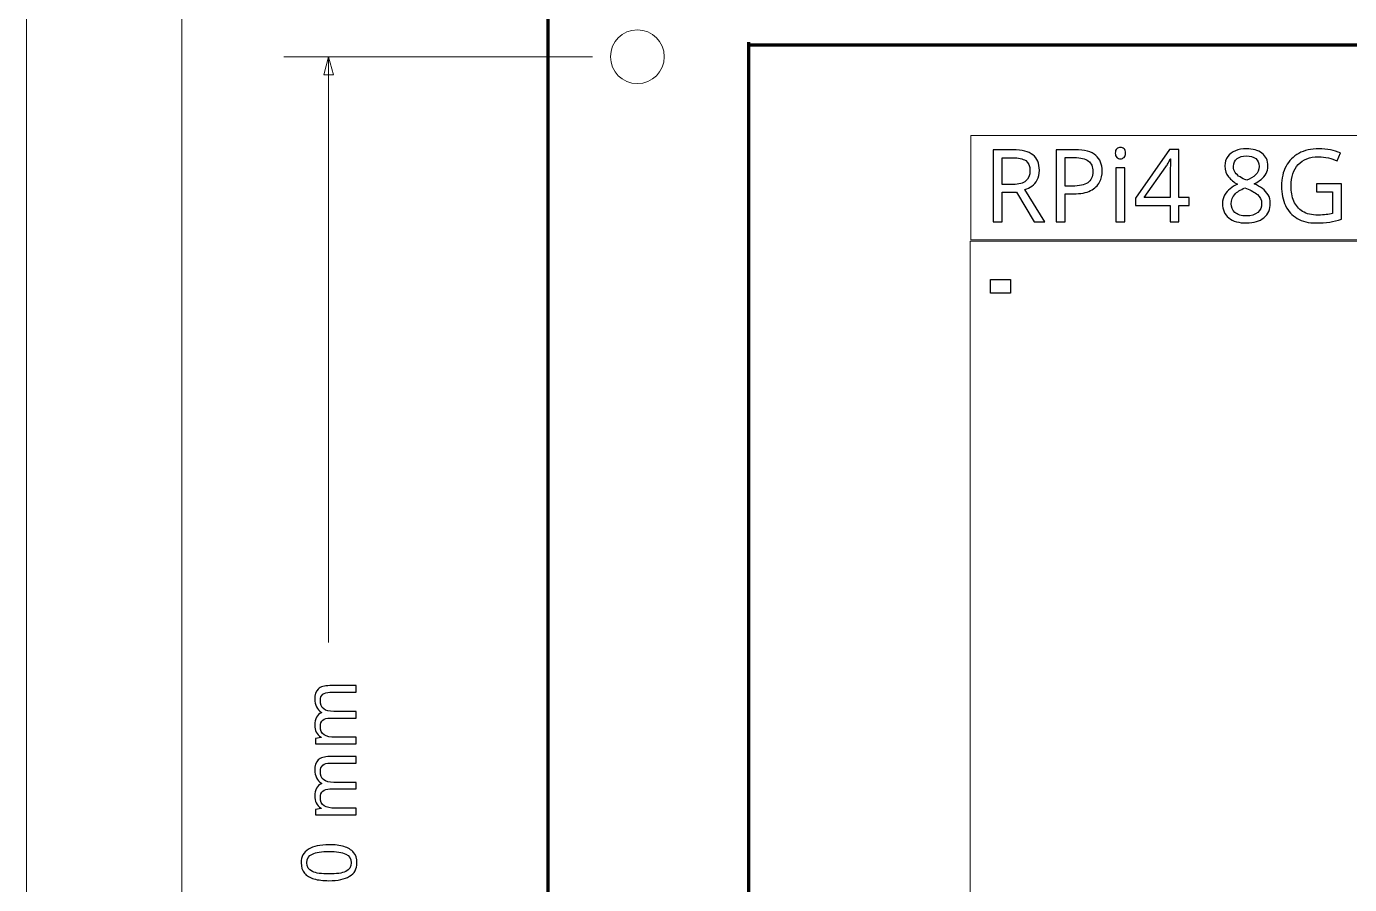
# Model space of a CAD drawing. Header units: inches. Extents: x -6.7 to 20.3, y -5.6 to 12.6.
# Drawn here: x -6.589 to -3.68, y 4.646 to 6.531 of the extents above; entities that cross this region are included whole.
import ezdxf
from ezdxf.lldxf.tags import DXFTag

# ---------------------------------------------------------------- set-up
doc = ezdxf.new("R2010")
doc.units = ezdxf.units.IN
doc.header["$MEASUREMENT"] = 0
doc.header["$XCLIPFRAME"] = 2
doc.layers.add('Layer 1', color=7, linetype='Continuous')
tags = doc.linetypes.add('New Line1', pattern=[1.5, 1, -0.5]).pattern_tags.tags
tags[6:7] = [DXFTag(74, 4), DXFTag(75, 0), DXFTag(340, '0'), DXFTag(46, 1.0), DXFTag(50, 0.0), DXFTag(44, 0.0), DXFTag(45, 0.0)]
tags[4:5] = [DXFTag(74, 4), DXFTag(75, 0), DXFTag(340, '0'), DXFTag(46, 1.0), DXFTag(50, 0.0), DXFTag(44, 0.0), DXFTag(45, 0.0)]
tags = doc.linetypes.add('New Line4', pattern=[1.5, 1, -0.5]).pattern_tags.tags
tags[6:7] = [DXFTag(74, 4), DXFTag(75, 0), DXFTag(340, '0'), DXFTag(46, 1.0), DXFTag(50, 0.0), DXFTag(44, 0.0), DXFTag(45, 0.0)]
tags[4:5] = [DXFTag(74, 4), DXFTag(75, 0), DXFTag(340, '0'), DXFTag(46, 1.0), DXFTag(50, 0.0), DXFTag(44, 0.0), DXFTag(45, 0.0)]
picture_1 = doc.add_image_def('image6.jpg', size_in_pixel=(229, 154))

msp = doc.modelspace()

# ---------------------------------------------------------------- linework, layer by layer
at = {"layer": 'Layer 1', "color": 250, "linetype": 'New Line1', "lineweight": 18}
msp.add_lwpolyline([(-6.247, -1.0532), (6.3515, -1.0532), (6.3515, 12.5881), (-6.247, 12.5881), (-6.247, -1.0532)], close=True, dxfattribs=at)
at = {"layer": 'Layer 1', "color": 250, "lineweight": 70}
msp.add_lwpolyline([(-5.4427, -0.8147), (5.5809, -0.8147), (5.5809, 6.6656), (-5.4427, 6.6656), (-5.4427, -0.8147)], close=True, dxfattribs=at)
at = {"layer": 'Layer 1', "color": 114, "linetype": 'New Line4', "lineweight": 18}
msp.add_lwpolyline([(-4.5128, 6.0625), (-1.1273, 6.0625), (-1.1273, 6.2918), (-4.5128, 6.2918), (-4.5128, 6.0625)], close=True, dxfattribs=at)
at = {"layer": 'Layer 1', "color": 250, "lineweight": 18}
msp.add_lwpolyline([(-4.5146, 3.8157), (-1.1287, 3.8157), (-1.1287, 6.0598), (-4.5146, 6.0598), (-4.5146, 3.8157)], close=True, dxfattribs=at)
msp.add_ellipse((-5.2459, 6.4648), major_axis=(0, 0.0591), ratio=1, dxfattribs=at)
at = {"layer": 'Layer 1', "color": 144, "lineweight": 9}
for points in [[(-5.4427, -0.7163), (-5.4427, -0.7163), (-5.4427, 7.1162), (-5.4427, 7.1162)], [(-6.5887, 6.6656), (-6.5887, 6.6656), (-6.5887, 3.4591), (-6.5887, 3.4591)], [(-5.3443, 6.4648), (-5.3443, 6.4648), (-6.0229, 6.4648), (-6.0229, 6.4648)], [(-5.9245, 5.1777), (-5.9245, 5.1777), (-5.9245, 6.4648), (-5.9245, 6.4648)]]:
    msp.add_open_spline(points, degree=3, dxfattribs=at)
at = {"layer": 'Layer 1', "color": 142, "lineweight": 211}
for points in [[(-5.0006, 3.5416), (-5.0006, 3.5416), (-5.0006, 6.4969), (-5.0006, 6.4969)], [(-5.0006, 6.4912), (-5.0006, 6.4912), (-0.1111, 6.4912), (-0.1111, 6.4912)]]:
    msp.add_open_spline(points, degree=3, dxfattribs=at)
at = {"layer": 'Layer 1', "color": 144, "lineweight": 9}
msp.add_open_spline([(-5.9137, 6.4248), (-5.9137, 6.4248), (-5.9245, 6.4648), (-5.9245, 6.4648), (-5.9245, 6.4648), (-5.9352, 6.4248), (-5.9352, 6.4248), (-5.9352, 6.4248), (-5.9137, 6.4248), (-5.9137, 6.4248)], degree=3, knots=[0, 0, 0, 0, 0.333333, 0.333333, 0.333333, 0.666667, 0.666667, 0.666667, 1, 1, 1, 1], dxfattribs=at)
at = {"layer": 'Layer 1', "color": 250}
for points, knots in [([(-4.42, 6.2603), (-4.4003, 6.2603), (-4.3858, 6.2565), (-4.3764, 6.249), (-4.3669, 6.2416), (-4.3622, 6.2303), (-4.3622, 6.2152), (-4.3622, 6.2067), (-4.3638, 6.1997), (-4.3669, 6.194), (-4.37, 6.1884), (-4.374, 6.1839), (-4.3788, 6.1806), (-4.3836, 6.1773), (-4.3887, 6.1746), (-4.394, 6.1727), (-4.394, 6.1727), (-4.3505, 6.1016), (-4.3505, 6.1016), (-4.3505, 6.1016), (-4.3738, 6.1016), (-4.3738, 6.1016), (-4.3738, 6.1016), (-4.4122, 6.1672), (-4.4122, 6.1672), (-4.4122, 6.1672), (-4.4438, 6.1672), (-4.4438, 6.1672), (-4.4438, 6.1672), (-4.4438, 6.1016), (-4.4438, 6.1016), (-4.4438, 6.1016), (-4.4638, 6.1016), (-4.4638, 6.1016), (-4.4638, 6.1016), (-4.4638, 6.2603), (-4.4638, 6.2603), (-4.4638, 6.2603), (-4.42, 6.2603), (-4.42, 6.2603)], [0, 0, 0, 0, 0.076923, 0.076923, 0.076923, 0.153846, 0.153846, 0.153846, 0.230769, 0.230769, 0.230769, 0.307692, 0.307692, 0.307692, 0.384615, 0.384615, 0.384615, 0.461538, 0.461538, 0.461538, 0.538462, 0.538462, 0.538462, 0.615385, 0.615385, 0.615385, 0.692308, 0.692308, 0.692308, 0.769231, 0.769231, 0.769231, 0.846154, 0.846154, 0.846154, 0.923077, 0.923077, 0.923077, 1, 1, 1, 1]), ([(-4.2836, 6.2603), (-4.2628, 6.2603), (-4.2477, 6.2562), (-4.2382, 6.248), (-4.2288, 6.2399), (-4.224, 6.2284), (-4.224, 6.2136), (-4.224, 6.2049), (-4.226, 6.1967), (-4.2299, 6.189), (-4.2338, 6.1814), (-4.2404, 6.1752), (-4.2497, 6.1705), (-4.2589, 6.1657), (-4.2715, 6.1634), (-4.2874, 6.1634), (-4.2874, 6.1634), (-4.3056, 6.1634), (-4.3056, 6.1634), (-4.3056, 6.1634), (-4.3056, 6.1016), (-4.3056, 6.1016), (-4.3056, 6.1016), (-4.3256, 6.1016), (-4.3256, 6.1016), (-4.3256, 6.1016), (-4.3256, 6.2603), (-4.3256, 6.2603), (-4.3256, 6.2603), (-4.2836, 6.2603), (-4.2836, 6.2603)], [0, 0, 0, 0, 0.1, 0.1, 0.1, 0.2, 0.2, 0.2, 0.3, 0.3, 0.3, 0.4, 0.4, 0.4, 0.5, 0.5, 0.5, 0.6, 0.6, 0.6, 0.7, 0.7, 0.7, 0.8, 0.8, 0.8, 0.9, 0.9, 0.9, 1, 1, 1, 1]), ([(-4.1838, 6.2654), (-4.1808, 6.2654), (-4.1782, 6.2644), (-4.1759, 6.2624), (-4.1736, 6.2604), (-4.1725, 6.2572), (-4.1725, 6.2529), (-4.1725, 6.2488), (-4.1736, 6.2457), (-4.1759, 6.2436), (-4.1782, 6.2415), (-4.1808, 6.2405), (-4.1838, 6.2405), (-4.1871, 6.2405), (-4.1898, 6.2415), (-4.192, 6.2436), (-4.1942, 6.2457), (-4.1954, 6.2488), (-4.1954, 6.2529), (-4.1954, 6.2572), (-4.1942, 6.2604), (-4.192, 6.2624), (-4.1898, 6.2644), (-4.1871, 6.2654), (-4.1838, 6.2654)], [0, 0, 0, 0, 0.125, 0.125, 0.125, 0.25, 0.25, 0.25, 0.375, 0.375, 0.375, 0.5, 0.5, 0.5, 0.625, 0.625, 0.625, 0.75, 0.75, 0.75, 0.875, 0.875, 0.875, 1, 1, 1, 1]), ([(-4.0327, 6.1376), (-4.0327, 6.1376), (-4.0558, 6.1376), (-4.0558, 6.1376), (-4.0558, 6.1376), (-4.0558, 6.1016), (-4.0558, 6.1016), (-4.0558, 6.1016), (-4.0747, 6.1016), (-4.0747, 6.1016), (-4.0747, 6.1016), (-4.0747, 6.1376), (-4.0747, 6.1376), (-4.0747, 6.1376), (-4.1507, 6.1376), (-4.1507, 6.1376), (-4.1507, 6.1376), (-4.1507, 6.1543), (-4.1507, 6.1543), (-4.1507, 6.1543), (-4.076, 6.2612), (-4.076, 6.2612), (-4.076, 6.2612), (-4.0558, 6.2612), (-4.0558, 6.2612), (-4.0558, 6.2612), (-4.0558, 6.1552), (-4.0558, 6.1552), (-4.0558, 6.1552), (-4.0327, 6.1552), (-4.0327, 6.1552), (-4.0327, 6.1552), (-4.0327, 6.1376), (-4.0327, 6.1376)], [0, 0, 0, 0, 0.090909, 0.090909, 0.090909, 0.181818, 0.181818, 0.181818, 0.272727, 0.272727, 0.272727, 0.363636, 0.363636, 0.363636, 0.454545, 0.454545, 0.454545, 0.545455, 0.545455, 0.545455, 0.636364, 0.636364, 0.636364, 0.727273, 0.727273, 0.727273, 0.818182, 0.818182, 0.818182, 0.909091, 0.909091, 0.909091, 1, 1, 1, 1]), ([(-3.9071, 6.2625), (-3.8932, 6.2625), (-3.8818, 6.2592), (-3.8729, 6.2527), (-3.864, 6.2462), (-3.8596, 6.2368), (-3.8596, 6.2245), (-3.8596, 6.2181), (-3.861, 6.2126), (-3.8637, 6.2078), (-3.8664, 6.2031), (-3.8701, 6.1989), (-3.8747, 6.1953), (-3.8793, 6.1916), (-3.8843, 6.1884), (-3.8898, 6.1856), (-3.8833, 6.1825), (-3.8774, 6.179), (-3.872, 6.175), (-3.8667, 6.1711), (-3.8624, 6.1666), (-3.8592, 6.1614), (-3.8561, 6.1562), (-3.8545, 6.15), (-3.8545, 6.1427), (-3.8545, 6.1294), (-3.8592, 6.1188), (-3.8686, 6.111), (-3.878, 6.1033), (-3.8906, 6.0994), (-3.9065, 6.0994), (-3.9235, 6.0994), (-3.9366, 6.1031), (-3.9458, 6.1106), (-3.955, 6.1181), (-3.9596, 6.1286), (-3.9596, 6.142), (-3.9596, 6.1493), (-3.9581, 6.1556), (-3.955, 6.1609), (-3.952, 6.1663), (-3.9479, 6.1709), (-3.9429, 6.1747), (-3.9379, 6.1786), (-3.9325, 6.1818), (-3.9267, 6.1845), (-3.9344, 6.1889), (-3.9409, 6.1943), (-3.9464, 6.2006), (-3.9518, 6.2069), (-3.9545, 6.2149), (-3.9545, 6.2247), (-3.9545, 6.2329), (-3.9524, 6.2397), (-3.9482, 6.2453), (-3.9441, 6.2508), (-3.9385, 6.2551), (-3.9314, 6.258), (-3.9242, 6.261), (-3.9162, 6.2625), (-3.9071, 6.2625)], [0, 0, 0, 0, 0.05, 0.05, 0.05, 0.1, 0.1, 0.1, 0.15, 0.15, 0.15, 0.2, 0.2, 0.2, 0.25, 0.25, 0.25, 0.3, 0.3, 0.3, 0.35, 0.35, 0.35, 0.4, 0.4, 0.4, 0.45, 0.45, 0.45, 0.5, 0.5, 0.5, 0.55, 0.55, 0.55, 0.6, 0.6, 0.6, 0.65, 0.65, 0.65, 0.7, 0.7, 0.7, 0.75, 0.75, 0.75, 0.8, 0.8, 0.8, 0.85, 0.85, 0.85, 0.9, 0.9, 0.9, 0.95, 0.95, 0.95, 1, 1, 1, 1]), ([(-3.7529, 6.1854), (-3.7529, 6.1854), (-3.698, 6.1854), (-3.698, 6.1854), (-3.698, 6.1854), (-3.698, 6.1076), (-3.698, 6.1076), (-3.7066, 6.1048), (-3.7153, 6.1027), (-3.724, 6.1014), (-3.7328, 6.1), (-3.7427, 6.0994), (-3.7538, 6.0994), (-3.7702, 6.0994), (-3.7841, 6.1027), (-3.7954, 6.1093), (-3.8066, 6.1159), (-3.8152, 6.1253), (-3.821, 6.1375), (-3.8269, 6.1497), (-3.8298, 6.1642), (-3.8298, 6.1809), (-3.8298, 6.1975), (-3.8265, 6.2119), (-3.82, 6.224), (-3.8135, 6.2362), (-3.8041, 6.2456), (-3.7919, 6.2524), (-3.7797, 6.2591), (-3.7649, 6.2625), (-3.7476, 6.2625), (-3.7387, 6.2625), (-3.7303, 6.2617), (-3.7224, 6.26), (-3.7144, 6.2584), (-3.7071, 6.2561), (-3.7002, 6.2532), (-3.7002, 6.2532), (-3.7078, 6.2358), (-3.7078, 6.2358), (-3.7134, 6.2383), (-3.7198, 6.2405), (-3.7268, 6.2423), (-3.7338, 6.244), (-3.7411, 6.2449), (-3.7487, 6.2449), (-3.7677, 6.2449), (-3.7824, 6.2392), (-3.793, 6.2278), (-3.8036, 6.2164), (-3.8089, 6.2008), (-3.8089, 6.1809), (-3.8089, 6.1683), (-3.8069, 6.1572), (-3.8028, 6.1475), (-3.7987, 6.1378), (-3.7923, 6.1302), (-3.7836, 6.1248), (-3.7748, 6.1194), (-3.7634, 6.1167), (-3.7491, 6.1167), (-3.7422, 6.1167), (-3.7362, 6.1171), (-3.7314, 6.1178), (-3.7265, 6.1186), (-3.722, 6.1194), (-3.718, 6.1205), (-3.718, 6.1205), (-3.718, 6.1676), (-3.718, 6.1676), (-3.718, 6.1676), (-3.7529, 6.1676), (-3.7529, 6.1676), (-3.7529, 6.1676), (-3.7529, 6.1854), (-3.7529, 6.1854)], [0, 0, 0, 0, 0.04, 0.04, 0.04, 0.08, 0.08, 0.08, 0.12, 0.12, 0.12, 0.16, 0.16, 0.16, 0.2, 0.2, 0.2, 0.24, 0.24, 0.24, 0.28, 0.28, 0.28, 0.32, 0.32, 0.32, 0.36, 0.36, 0.36, 0.4, 0.4, 0.4, 0.44, 0.44, 0.44, 0.48, 0.48, 0.48, 0.52, 0.52, 0.52, 0.56, 0.56, 0.56, 0.6, 0.6, 0.6, 0.64, 0.64, 0.64, 0.68, 0.68, 0.68, 0.72, 0.72, 0.72, 0.76, 0.76, 0.76, 0.8, 0.8, 0.8, 0.84, 0.84, 0.84, 0.88, 0.88, 0.88, 0.92, 0.92, 0.92, 0.96, 0.96, 0.96, 1, 1, 1, 1]), ([(-4.4211, 6.2429), (-4.4211, 6.2429), (-4.4438, 6.2429), (-4.4438, 6.2429), (-4.4438, 6.2429), (-4.4438, 6.184), (-4.4438, 6.184), (-4.4438, 6.184), (-4.42, 6.184), (-4.42, 6.184), (-4.4071, 6.184), (-4.3977, 6.1866), (-4.3918, 6.1917), (-4.3859, 6.1968), (-4.3829, 6.2043), (-4.3829, 6.2143), (-4.3829, 6.2246), (-4.386, 6.232), (-4.3922, 6.2364), (-4.3985, 6.2407), (-4.4081, 6.2429), (-4.4211, 6.2429)], [0, 0, 0, 0, 0.142857, 0.142857, 0.142857, 0.285714, 0.285714, 0.285714, 0.428571, 0.428571, 0.428571, 0.571429, 0.571429, 0.571429, 0.714286, 0.714286, 0.714286, 0.857143, 0.857143, 0.857143, 1, 1, 1, 1]), ([(-4.2854, 6.2432), (-4.2854, 6.2432), (-4.3056, 6.2432), (-4.3056, 6.2432), (-4.3056, 6.2432), (-4.3056, 6.1805), (-4.3056, 6.1805), (-4.3056, 6.1805), (-4.2896, 6.1805), (-4.2896, 6.1805), (-4.2745, 6.1805), (-4.2632, 6.1829), (-4.2558, 6.1878), (-4.2484, 6.1927), (-4.2447, 6.201), (-4.2447, 6.2127), (-4.2447, 6.2229), (-4.2479, 6.2306), (-4.2545, 6.2356), (-4.261, 6.2406), (-4.2713, 6.2432), (-4.2854, 6.2432)], [0, 0, 0, 0, 0.142857, 0.142857, 0.142857, 0.285714, 0.285714, 0.285714, 0.428571, 0.428571, 0.428571, 0.571429, 0.571429, 0.571429, 0.714286, 0.714286, 0.714286, 0.857143, 0.857143, 0.857143, 1, 1, 1, 1]), ([(-4.0747, 6.2052), (-4.0747, 6.2129), (-4.0745, 6.2194), (-4.0742, 6.2248), (-4.0739, 6.2302), (-4.0737, 6.2354), (-4.0736, 6.2403), (-4.0736, 6.2403), (-4.0745, 6.2403), (-4.0745, 6.2403), (-4.0756, 6.2374), (-4.0771, 6.2344), (-4.0789, 6.2312), (-4.0807, 6.2279), (-4.0824, 6.2252), (-4.084, 6.2229), (-4.084, 6.2229), (-4.1316, 6.1552), (-4.1316, 6.1552), (-4.1316, 6.1552), (-4.0747, 6.1552), (-4.0747, 6.1552), (-4.0747, 6.1552), (-4.0747, 6.2052), (-4.0747, 6.2052)], [0, 0, 0, 0, 0.125, 0.125, 0.125, 0.25, 0.25, 0.25, 0.375, 0.375, 0.375, 0.5, 0.5, 0.5, 0.625, 0.625, 0.625, 0.75, 0.75, 0.75, 0.875, 0.875, 0.875, 1, 1, 1, 1]), ([(-3.9074, 6.2467), (-3.9155, 6.2467), (-3.9222, 6.2447), (-3.9275, 6.2408), (-3.9327, 6.2369), (-3.9354, 6.2312), (-3.9354, 6.2238), (-3.9354, 6.2183), (-3.9341, 6.2137), (-3.9315, 6.21), (-3.9289, 6.2063), (-3.9254, 6.2032), (-3.9209, 6.2006), (-3.9165, 6.198), (-3.9116, 6.1955), (-3.9062, 6.1932), (-3.8985, 6.1964), (-3.8921, 6.2003), (-3.8868, 6.2049), (-3.8815, 6.2095), (-3.8789, 6.2158), (-3.8789, 6.2238), (-3.8789, 6.2312), (-3.8815, 6.2369), (-3.8867, 6.2408), (-3.8919, 6.2447), (-3.8988, 6.2467), (-3.9074, 6.2467)], [0, 0, 0, 0, 0.111111, 0.111111, 0.111111, 0.222222, 0.222222, 0.222222, 0.333333, 0.333333, 0.333333, 0.444444, 0.444444, 0.444444, 0.555556, 0.555556, 0.555556, 0.666667, 0.666667, 0.666667, 0.777778, 0.777778, 0.777778, 0.888889, 0.888889, 0.888889, 1, 1, 1, 1]), ([(-4.1742, 6.2207), (-4.1742, 6.2207), (-4.1742, 6.1016), (-4.1742, 6.1016), (-4.1742, 6.1016), (-4.1938, 6.1016), (-4.1938, 6.1016), (-4.1938, 6.1016), (-4.1938, 6.2207), (-4.1938, 6.2207), (-4.1938, 6.2207), (-4.1742, 6.2207), (-4.1742, 6.2207)], [0, 0, 0, 0, 0.25, 0.25, 0.25, 0.5, 0.5, 0.5, 0.75, 0.75, 0.75, 1, 1, 1, 1]), ([(-3.9405, 6.1418), (-3.9405, 6.1341), (-3.9377, 6.1277), (-3.9322, 6.1226), (-3.9268, 6.1175), (-3.9183, 6.1149), (-3.9069, 6.1149), (-3.8961, 6.1149), (-3.8878, 6.1175), (-3.8821, 6.1226), (-3.8764, 6.1277), (-3.8736, 6.1343), (-3.8736, 6.1425), (-3.8736, 6.1502), (-3.8766, 6.1566), (-3.8827, 6.1617), (-3.8888, 6.1668), (-3.8968, 6.1713), (-3.9069, 6.1752), (-3.9069, 6.1752), (-3.9105, 6.1765), (-3.9105, 6.1765), (-3.9202, 6.1723), (-3.9277, 6.1676), (-3.9328, 6.1622), (-3.9379, 6.1567), (-3.9405, 6.15), (-3.9405, 6.1418)], [0, 0, 0, 0, 0.111111, 0.111111, 0.111111, 0.222222, 0.222222, 0.222222, 0.333333, 0.333333, 0.333333, 0.444444, 0.444444, 0.444444, 0.555556, 0.555556, 0.555556, 0.666667, 0.666667, 0.666667, 0.777778, 0.777778, 0.777778, 0.888889, 0.888889, 0.888889, 1, 1, 1, 1])]:
    msp.add_open_spline(points, degree=3, knots=knots, dxfattribs=at)
at = {"layer": 'Layer 1', "color": 144}
for points, knots in [([(-5.955, 5.0528), (-5.955, 5.0629), (-5.9525, 5.0704), (-5.9473, 5.0754), (-5.9421, 5.0804), (-5.9338, 5.0829), (-5.9222, 5.0829), (-5.9222, 5.0829), (-5.864, 5.0829), (-5.864, 5.0829), (-5.864, 5.0829), (-5.864, 5.0684), (-5.864, 5.0684), (-5.864, 5.0684), (-5.9215, 5.0684), (-5.9215, 5.0684), (-5.9356, 5.0684), (-5.9427, 5.0624), (-5.9427, 5.0503), (-5.9427, 5.0416), (-5.9402, 5.0354), (-5.9352, 5.0317), (-5.9302, 5.028), (-5.9229, 5.0261), (-5.9134, 5.0261), (-5.9134, 5.0261), (-5.864, 5.0261), (-5.864, 5.0261), (-5.864, 5.0261), (-5.864, 5.0116), (-5.864, 5.0116), (-5.864, 5.0116), (-5.9215, 5.0116), (-5.9215, 5.0116), (-5.9356, 5.0116), (-5.9427, 5.0055), (-5.9427, 4.9933), (-5.9427, 4.9843), (-5.9399, 4.9781), (-5.9344, 4.9746), (-5.9288, 4.9712), (-5.9208, 4.9694), (-5.9104, 4.9694), (-5.9104, 4.9694), (-5.864, 4.9694), (-5.864, 4.9694), (-5.864, 4.9694), (-5.864, 4.9548), (-5.864, 4.9548), (-5.864, 4.9548), (-5.9534, 4.9548), (-5.9534, 4.9548), (-5.9534, 4.9548), (-5.9534, 4.9666), (-5.9534, 4.9666), (-5.9534, 4.9666), (-5.9412, 4.9688), (-5.9412, 4.9688), (-5.9412, 4.9688), (-5.9412, 4.9696), (-5.9412, 4.9696), (-5.9459, 4.9724), (-5.9493, 4.9761), (-5.9516, 4.9809), (-5.9539, 4.9856), (-5.955, 4.9906), (-5.955, 4.9959), (-5.955, 5.0099), (-5.95, 5.0191), (-5.94, 5.0233), (-5.94, 5.0233), (-5.94, 5.0241), (-5.94, 5.0241), (-5.9451, 5.0271), (-5.9489, 5.0312), (-5.9514, 5.0364), (-5.9538, 5.0415), (-5.955, 5.047), (-5.955, 5.0528)], [0, 0, 0, 0, 0.038462, 0.038462, 0.038462, 0.076923, 0.076923, 0.076923, 0.115385, 0.115385, 0.115385, 0.153846, 0.153846, 0.153846, 0.192308, 0.192308, 0.192308, 0.230769, 0.230769, 0.230769, 0.269231, 0.269231, 0.269231, 0.307692, 0.307692, 0.307692, 0.346154, 0.346154, 0.346154, 0.384615, 0.384615, 0.384615, 0.423077, 0.423077, 0.423077, 0.461538, 0.461538, 0.461538, 0.5, 0.5, 0.5, 0.538462, 0.538462, 0.538462, 0.576923, 0.576923, 0.576923, 0.615385, 0.615385, 0.615385, 0.653846, 0.653846, 0.653846, 0.692308, 0.692308, 0.692308, 0.730769, 0.730769, 0.730769, 0.769231, 0.769231, 0.769231, 0.807692, 0.807692, 0.807692, 0.846154, 0.846154, 0.846154, 0.884615, 0.884615, 0.884615, 0.923077, 0.923077, 0.923077, 0.961538, 0.961538, 0.961538, 1, 1, 1, 1]), ([(-5.955, 4.8969), (-5.955, 4.9071), (-5.9525, 4.9146), (-5.9473, 4.9196), (-5.9421, 4.9246), (-5.9338, 4.9271), (-5.9222, 4.9271), (-5.9222, 4.9271), (-5.864, 4.9271), (-5.864, 4.9271), (-5.864, 4.9271), (-5.864, 4.9126), (-5.864, 4.9126), (-5.864, 4.9126), (-5.9215, 4.9126), (-5.9215, 4.9126), (-5.9356, 4.9126), (-5.9427, 4.9066), (-5.9427, 4.8944), (-5.9427, 4.8858), (-5.9402, 4.8796), (-5.9352, 4.8759), (-5.9302, 4.8721), (-5.9229, 4.8703), (-5.9134, 4.8703), (-5.9134, 4.8703), (-5.864, 4.8703), (-5.864, 4.8703), (-5.864, 4.8703), (-5.864, 4.8558), (-5.864, 4.8558), (-5.864, 4.8558), (-5.9215, 4.8558), (-5.9215, 4.8558), (-5.9356, 4.8558), (-5.9427, 4.8497), (-5.9427, 4.8374), (-5.9427, 4.8284), (-5.9399, 4.8222), (-5.9344, 4.8188), (-5.9288, 4.8153), (-5.9208, 4.8136), (-5.9104, 4.8136), (-5.9104, 4.8136), (-5.864, 4.8136), (-5.864, 4.8136), (-5.864, 4.8136), (-5.864, 4.7989), (-5.864, 4.7989), (-5.864, 4.7989), (-5.9534, 4.7989), (-5.9534, 4.7989), (-5.9534, 4.7989), (-5.9534, 4.8108), (-5.9534, 4.8108), (-5.9534, 4.8108), (-5.9412, 4.8129), (-5.9412, 4.8129), (-5.9412, 4.8129), (-5.9412, 4.8138), (-5.9412, 4.8138), (-5.9459, 4.8166), (-5.9493, 4.8203), (-5.9516, 4.825), (-5.9539, 4.8298), (-5.955, 4.8348), (-5.955, 4.8401), (-5.955, 4.8541), (-5.95, 4.8632), (-5.94, 4.8674), (-5.94, 4.8674), (-5.94, 4.8683), (-5.94, 4.8683), (-5.9451, 4.8713), (-5.9489, 4.8754), (-5.9514, 4.8805), (-5.9538, 4.8857), (-5.955, 4.8912), (-5.955, 4.8969)], [0, 0, 0, 0, 0.038462, 0.038462, 0.038462, 0.076923, 0.076923, 0.076923, 0.115385, 0.115385, 0.115385, 0.153846, 0.153846, 0.153846, 0.192308, 0.192308, 0.192308, 0.230769, 0.230769, 0.230769, 0.269231, 0.269231, 0.269231, 0.307692, 0.307692, 0.307692, 0.346154, 0.346154, 0.346154, 0.384615, 0.384615, 0.384615, 0.423077, 0.423077, 0.423077, 0.461538, 0.461538, 0.461538, 0.5, 0.5, 0.5, 0.538462, 0.538462, 0.538462, 0.576923, 0.576923, 0.576923, 0.615385, 0.615385, 0.615385, 0.653846, 0.653846, 0.653846, 0.692308, 0.692308, 0.692308, 0.730769, 0.730769, 0.730769, 0.769231, 0.769231, 0.769231, 0.807692, 0.807692, 0.807692, 0.846154, 0.846154, 0.846154, 0.884615, 0.884615, 0.884615, 0.923077, 0.923077, 0.923077, 0.961538, 0.961538, 0.961538, 1, 1, 1, 1]), ([(-5.9237, 4.7333), (-5.9109, 4.7333), (-5.9, 4.7319), (-5.8908, 4.7293), (-5.8816, 4.7266), (-5.8746, 4.7224), (-5.8697, 4.7166), (-5.8648, 4.7108), (-5.8624, 4.7032), (-5.8624, 4.6936), (-5.8624, 4.6802), (-5.8678, 4.6703), (-5.8786, 4.6639), (-5.8895, 4.6575), (-5.9045, 4.6543), (-5.9237, 4.6543), (-5.9366, 4.6543), (-5.9476, 4.6556), (-5.9567, 4.6582), (-5.9658, 4.6608), (-5.9728, 4.665), (-5.9776, 4.6708), (-5.9825, 4.6766), (-5.9849, 4.6842), (-5.9849, 4.6936), (-5.9849, 4.707), (-5.9795, 4.7169), (-5.9688, 4.7235), (-5.9581, 4.73), (-5.943, 4.7333), (-5.9237, 4.7333)], [0, 0, 0, 0, 0.1, 0.1, 0.1, 0.2, 0.2, 0.2, 0.3, 0.3, 0.3, 0.4, 0.4, 0.4, 0.5, 0.5, 0.5, 0.6, 0.6, 0.6, 0.7, 0.7, 0.7, 0.8, 0.8, 0.8, 0.9, 0.9, 0.9, 1, 1, 1, 1]), ([(-5.9237, 4.669), (-5.9074, 4.669), (-5.8951, 4.6708), (-5.887, 4.6745), (-5.8789, 4.6783), (-5.8749, 4.6846), (-5.8749, 4.6936), (-5.8749, 4.7025), (-5.8789, 4.7089), (-5.887, 4.7127), (-5.895, 4.7165), (-5.9073, 4.7185), (-5.9237, 4.7185), (-5.9399, 4.7185), (-5.9521, 4.7165), (-5.9602, 4.7127), (-5.9683, 4.7089), (-5.9724, 4.7025), (-5.9724, 4.6936), (-5.9724, 4.6846), (-5.9683, 4.6783), (-5.9602, 4.6745), (-5.9521, 4.6708), (-5.9399, 4.669), (-5.9237, 4.669)], [0, 0, 0, 0, 0.125, 0.125, 0.125, 0.25, 0.25, 0.25, 0.375, 0.375, 0.375, 0.5, 0.5, 0.5, 0.625, 0.625, 0.625, 0.75, 0.75, 0.75, 0.875, 0.875, 0.875, 1, 1, 1, 1])]:
    msp.add_open_spline(points, degree=3, knots=knots, dxfattribs=at)

# ---------------------------------------------------------------- pictures from other files: only their frames are drawn
at = {"layer": 'Layer 1', "color": 114}
image = msp.add_image(picture_1, insert=(-4.4152, 3.8963), size_in_units=(3.1919, 2.14), dxfattribs=at)
image.set_boundary_path([(-4.415, 3.896), (-1.223, 6.036)])

doc.saveas('drawing.dxf')
